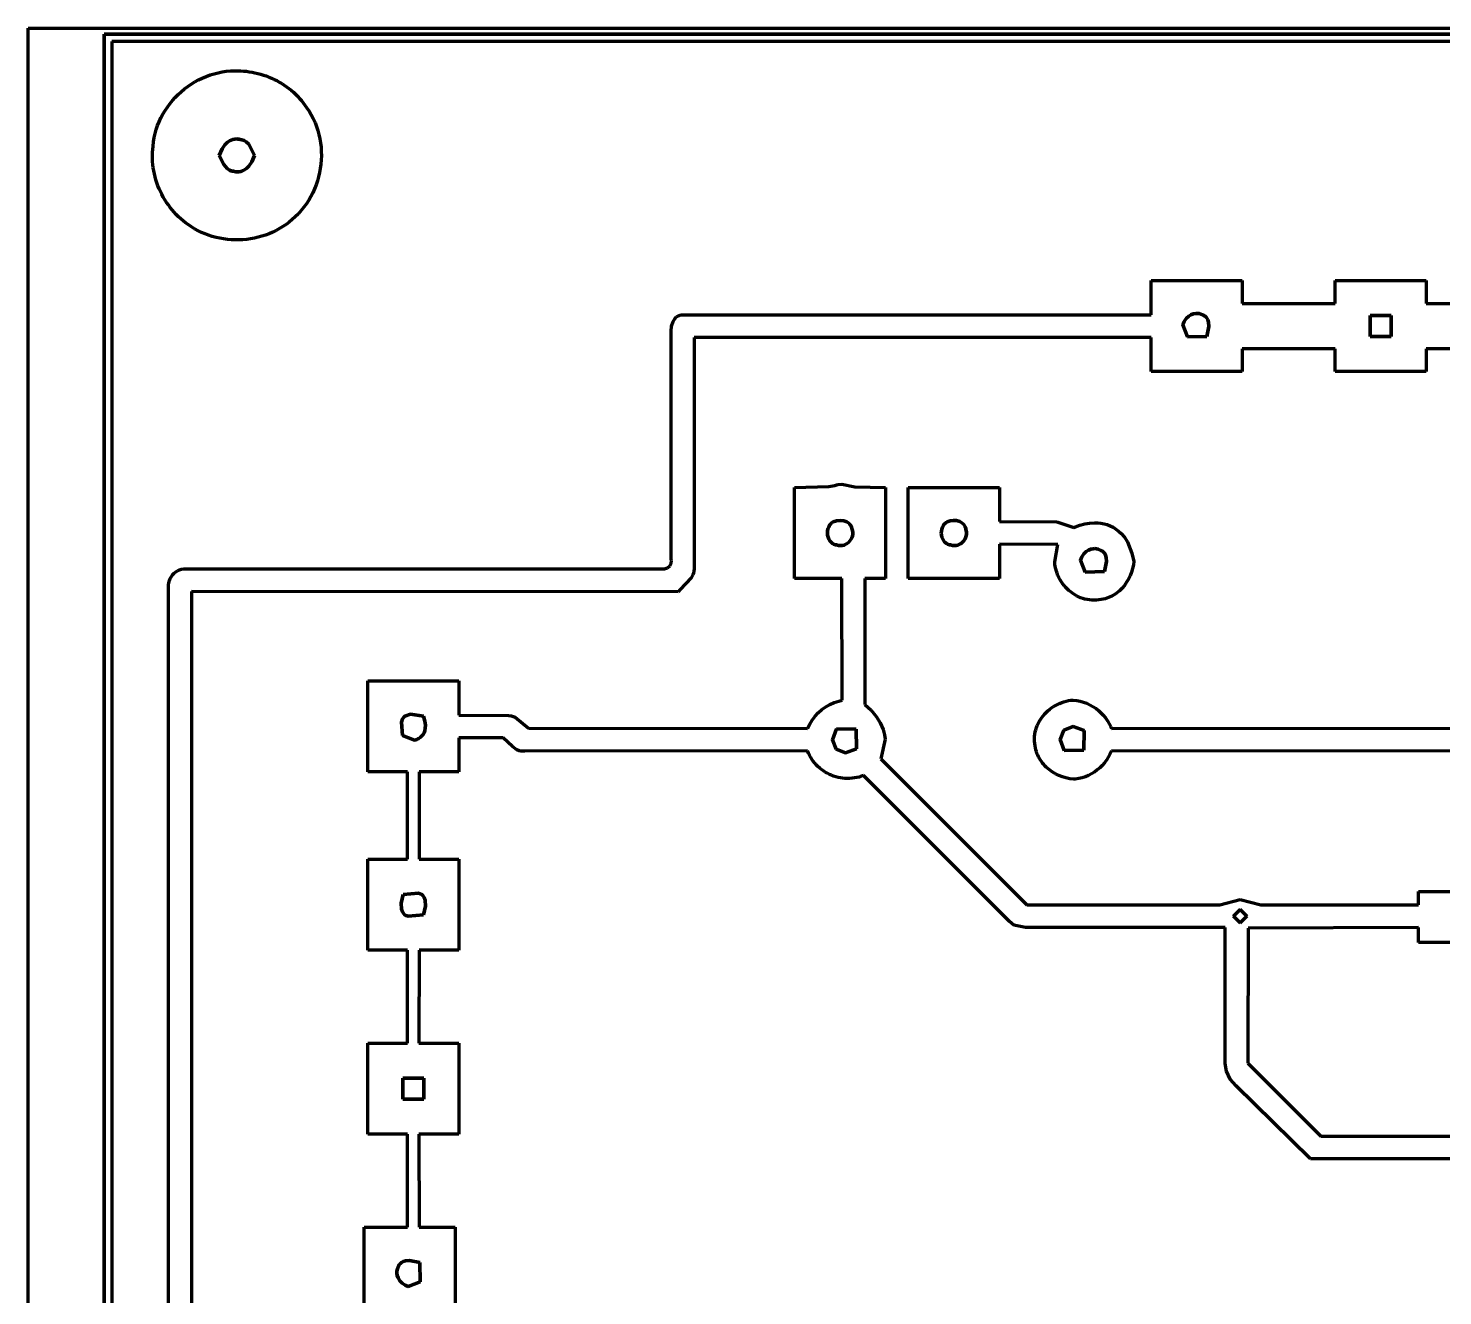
# Model space of a CAD drawing. Header units: millimetres. Extents: x 0 to 15.4, y 0 to 12.6.
# Drawn here: x 0 to 5.18, y 7.97 to 12.61 of the extents above; entities that cross this region are included whole.
import ezdxf

# ---------------------------------------------------------------- set-up
doc = ezdxf.new("R2010")
doc.units = ezdxf.units.MM
doc.layers.add('color#000000ff', color=7, linetype='CONTINUOUS', lineweight=100)
doc.layers.add('color#ffffffff', color=7, linetype='CONTINUOUS', lineweight=100)

msp = doc.modelspace()

# ---------------------------------------------------------------- linework, layer by layer
at = {"layer": 'color#000000ff'}
for p, q in [((0.2778, 12.5902), (15.375, 12.5902)), ((0.2778, 0.0209), (0.2778, 12.5902)), ((0.3055, 12.5625), (0.3055, 0.0486)), ((15.3472, 12.5625), (0.3055, 12.5625)), ((0.637, 12.4289), (0.651, 12.4349)), ((0.651, 12.4349), (0.6654, 12.4402)), ((0.6654, 12.4402), (0.68, 12.4448)), ((0.68, 12.4448), (0.6948, 12.4486)), ((0.6948, 12.4486), (0.7098, 12.4516)), ((0.7098, 12.4516), (0.7251, 12.4537)), ((0.7251, 12.4537), (0.7404, 12.4551)), ((0.7404, 12.4551), (0.7559, 12.4555)), ((0.7559, 12.4555), (0.7666, 12.4556)), ((0.7666, 12.4556), (0.7773, 12.4553)), ((0.7773, 12.4553), (0.7879, 12.4547)), ((0.7879, 12.4547), (0.7985, 12.4537)), ((0.7985, 12.4537), (0.8091, 12.4523)), ((0.8091, 12.4523), (0.8196, 12.4506)), ((0.8196, 12.4506), (0.83, 12.4485)), ((0.83, 12.4485), (0.8404, 12.446)), ((0.8404, 12.446), (0.8507, 12.4432)), ((0.8507, 12.4432), (0.8608, 12.4401)), ((0.8608, 12.4401), (0.8709, 12.4366)), ((0.8709, 12.4366), (0.8808, 12.4328)), ((0.8808, 12.4328), (0.8906, 12.4287)), ((0.549, 12.3687), (0.5602, 12.3791)), ((0.5602, 12.3791), (0.572, 12.3889)), ((0.572, 12.3889), (0.5842, 12.3981)), ((0.5842, 12.3981), (0.5968, 12.4068)), ((0.5968, 12.4068), (0.6098, 12.4148)), ((0.6098, 12.4148), (0.6232, 12.4222)), ((0.6232, 12.4222), (0.637, 12.4289)), ((0.8906, 12.4287), (0.9003, 12.4242)), ((0.9003, 12.4242), (0.9097, 12.4194)), ((0.9097, 12.4194), (0.919, 12.4143)), ((0.919, 12.4143), (0.9282, 12.4089)), ((0.9282, 12.4089), (0.9371, 12.4032)), ((0.9371, 12.4032), (0.9458, 12.3972)), ((0.9458, 12.3972), (0.9543, 12.3908)), ((0.9543, 12.3908), (0.9626, 12.3842)), ((0.9626, 12.3842), (0.9706, 12.3772)), ((0.5092, 12.3223), (0.5183, 12.3346)), ((0.5183, 12.3346), (0.528, 12.3465)), ((0.528, 12.3465), (0.5382, 12.3578)), ((0.5382, 12.3578), (0.549, 12.3687)), ((0.9706, 12.3772), (0.9784, 12.37)), ((0.9784, 12.37), (0.9859, 12.3625)), ((0.9859, 12.3625), (0.9932, 12.3547)), ((0.9932, 12.3547), (1.0001, 12.3466)), ((1.0001, 12.3466), (1.0068, 12.3382)), ((1.0068, 12.3382), (1.0131, 12.3296)), ((1.0131, 12.3296), (1.0191, 12.3207)), ((0.4794, 12.2692), (0.4858, 12.283)), ((0.4858, 12.283), (0.493, 12.2965)), ((0.493, 12.2965), (0.5008, 12.3096)), ((0.5008, 12.3096), (0.5092, 12.3223)), ((1.0191, 12.3207), (1.028, 12.3077)), ((1.028, 12.3077), (1.0361, 12.2942)), ((1.0361, 12.2942), (1.0433, 12.2804)), ((1.0433, 12.2804), (1.0498, 12.2662)), ((0.4611, 12.2108), (0.4645, 12.2258)), ((0.4645, 12.2258), (0.4687, 12.2406)), ((0.4687, 12.2406), (0.4736, 12.255)), ((0.4736, 12.255), (0.4794, 12.2692)), ((1.0498, 12.2662), (1.0554, 12.2517)), ((1.0554, 12.2517), (1.0603, 12.2369)), ((1.0603, 12.2369), (1.0644, 12.2219)), ((0.4556, 12.1688), (0.4569, 12.1802)), ((0.4569, 12.1802), (0.4586, 12.1956)), ((0.4586, 12.1956), (0.4611, 12.2108)), ((0.7201, 12.185), (0.7095, 12.1699)), ((0.7278, 12.1927), (0.7201, 12.185)), ((0.7364, 12.1989), (0.7278, 12.1927)), ((0.7427, 12.2021), (0.7364, 12.1989)), ((0.7494, 12.2043), (0.7427, 12.2021)), ((0.7564, 12.2057), (0.7494, 12.2043)), ((0.7639, 12.2059), (0.7564, 12.2057)), ((0.7678, 12.2056), (0.7639, 12.2059)), ((0.7718, 12.205), (0.7678, 12.2056)), ((0.7758, 12.2041), (0.7718, 12.205)), ((0.7821, 12.2031), (0.7758, 12.2041)), ((0.7904, 12.2003), (0.7821, 12.2031)), ((0.7975, 12.196), (0.7904, 12.2003)), ((0.8073, 12.1864), (0.7975, 12.196)), ((0.8284, 12.1457), (0.8073, 12.1864)), ((1.0644, 12.2219), (1.0676, 12.2067)), ((1.0676, 12.2067), (1.0702, 12.1913)), ((1.0702, 12.1913), (1.0719, 12.1758)), ((1.0719, 12.1758), (1.0729, 12.1603)), ((0.4544, 12.146), (0.4548, 12.1574)), ((0.4545, 12.1345), (0.4544, 12.146)), ((0.455, 12.1232), (0.4545, 12.1345)), ((0.4548, 12.1574), (0.4556, 12.1688)), ((0.456, 12.1118), (0.455, 12.1232)), ((0.7095, 12.1699), (0.6993, 12.146)), ((0.6993, 12.146), (0.7154, 12.1123)), ((0.8076, 12.1065), (0.8183, 12.1217)), ((0.8183, 12.1217), (0.8284, 12.1457)), ((1.0726, 12.1291), (1.0713, 12.1135)), ((1.0731, 12.1447), (1.0726, 12.1291)), ((1.0729, 12.1603), (1.0731, 12.1447)), ((0.4575, 12.1005), (0.456, 12.1118)), ((0.4593, 12.0893), (0.4575, 12.1005)), ((0.4616, 12.0781), (0.4593, 12.0893)), ((0.4643, 12.067), (0.4616, 12.0781)), ((0.4675, 12.0561), (0.4643, 12.067)), ((0.7154, 12.1123), (0.7279, 12.0975)), ((0.7279, 12.0975), (0.7371, 12.0916)), ((0.7371, 12.0916), (0.7454, 12.0887)), ((0.7454, 12.0887), (0.7515, 12.0876)), ((0.7515, 12.0876), (0.7556, 12.0867)), ((0.7556, 12.0867), (0.7596, 12.0861)), ((0.7596, 12.0861), (0.7635, 12.0858)), ((0.7635, 12.0858), (0.771, 12.086)), ((0.771, 12.086), (0.7781, 12.0873)), ((0.7781, 12.0873), (0.7848, 12.0895)), ((0.7848, 12.0895), (0.7911, 12.0927)), ((0.7911, 12.0927), (0.7998, 12.0988)), ((0.7998, 12.0988), (0.8076, 12.1065)), ((1.063, 12.0674), (1.0588, 12.0524)), ((1.0665, 12.0827), (1.063, 12.0674)), ((1.0693, 12.098), (1.0665, 12.0827)), ((1.0713, 12.1135), (1.0693, 12.098)), ((0.471, 12.0452), (0.4675, 12.0561)), ((0.4749, 12.0345), (0.471, 12.0452)), ((0.4792, 12.024), (0.4749, 12.0345)), ((0.4839, 12.0136), (0.4792, 12.024)), ((1.0482, 12.0231), (1.0418, 12.0089)), ((1.0539, 12.0376), (1.0482, 12.0231)), ((1.0588, 12.0524), (1.0539, 12.0376)), ((0.489, 12.0033), (0.4839, 12.0136)), ((0.4944, 11.9933), (0.489, 12.0033)), ((0.5002, 11.9835), (0.4944, 11.9933)), ((0.5063, 11.9738), (0.5002, 11.9835)), ((0.5128, 11.9645), (0.5063, 11.9738)), ((0.5196, 11.9553), (0.5128, 11.9645)), ((1.0185, 11.9685), (1.0093, 11.9559)), ((1.027, 11.9816), (1.0185, 11.9685)), ((1.0347, 11.995), (1.027, 11.9816)), ((1.0418, 12.0089), (1.0347, 11.995)), ((0.5268, 11.9464), (0.5196, 11.9553)), ((0.5342, 11.9378), (0.5268, 11.9464)), ((0.542, 11.9294), (0.5342, 11.9378)), ((0.5501, 11.9214), (0.542, 11.9294)), ((0.5585, 11.9136), (0.5501, 11.9214)), ((0.5672, 11.9062), (0.5585, 11.9136)), ((0.9777, 11.9213), (0.9658, 11.911)), ((0.9889, 11.9323), (0.9777, 11.9213)), ((0.9994, 11.9439), (0.9889, 11.9323)), ((1.0093, 11.9559), (0.9994, 11.9439)), ((0.5762, 11.8991), (0.5672, 11.9062)), ((0.5854, 11.8924), (0.5762, 11.8991)), ((0.5971, 11.8844), (0.5854, 11.8924)), ((0.6091, 11.877), (0.5971, 11.8844)), ((0.6214, 11.8702), (0.6091, 11.877)), ((0.6341, 11.8641), (0.6214, 11.8702)), ((0.6471, 11.8585), (0.6341, 11.8641)), ((0.8951, 11.8647), (0.8822, 11.8591)), ((0.9078, 11.8708), (0.8951, 11.8647)), ((0.9202, 11.8777), (0.9078, 11.8708)), ((0.9322, 11.8851), (0.9202, 11.8777)), ((0.9438, 11.8931), (0.9322, 11.8851)), ((0.955, 11.9018), (0.9438, 11.8931)), ((0.9658, 11.911), (0.955, 11.9018)), ((0.6603, 11.8536), (0.6471, 11.8585)), ((0.6738, 11.8493), (0.6603, 11.8536)), ((0.6874, 11.8456), (0.6738, 11.8493)), ((0.7013, 11.8426), (0.6874, 11.8456)), ((0.7152, 11.8402), (0.7013, 11.8426)), ((0.7293, 11.8383), (0.7152, 11.8402)), ((0.7434, 11.8371), (0.7293, 11.8383)), ((0.7576, 11.8366), (0.7434, 11.8371)), ((0.7718, 11.8366), (0.7576, 11.8366)), ((0.7859, 11.8372), (0.7718, 11.8366)), ((0.8001, 11.8385), (0.7859, 11.8372)), ((0.8141, 11.8404), (0.8001, 11.8385)), ((0.8281, 11.8429), (0.8141, 11.8404)), ((0.8419, 11.846), (0.8281, 11.8429)), ((0.8555, 11.8498), (0.8419, 11.846)), ((0.869, 11.8541), (0.8555, 11.8498)), ((0.8822, 11.8591), (0.869, 11.8541)), ((4.1111, 11.5625), (4.1111, 11.6875)), ((4.1111, 11.6875), (4.4444, 11.6875)), ((4.4444, 11.6875), (4.4445, 11.6041)), ((4.7848, 11.6041), (4.7847, 11.6875)), ((4.7847, 11.6875), (5.1181, 11.6875)), ((5.1181, 11.6875), (5.118, 11.6041)), ((4.4445, 11.6041), (4.7848, 11.6041)), ((5.118, 11.6041), (5.4583, 11.6041)), ((2.3674, 11.5481), (2.3735, 11.5544)), ((2.3735, 11.5544), (2.3782, 11.5577)), ((2.3782, 11.5577), (2.3834, 11.5602)), ((2.3834, 11.5602), (2.3891, 11.5619)), ((2.3891, 11.5619), (2.3952, 11.5625)), ((2.3952, 11.5625), (2.3985, 11.5624)), ((2.3985, 11.5624), (2.4019, 11.562)), ((2.4019, 11.562), (4.1111, 11.5625)), ((4.2492, 11.557), (4.2401, 11.5483)), ((4.2571, 11.562), (4.2492, 11.557)), ((4.2656, 11.5654), (4.2571, 11.562)), ((4.2746, 11.5672), (4.2656, 11.5654)), ((4.2808, 11.5673), (4.2746, 11.5672)), ((4.2871, 11.5666), (4.2808, 11.5673)), ((4.2935, 11.5648), (4.2871, 11.5666)), ((4.2999, 11.562), (4.2935, 11.5648)), ((4.303, 11.5607), (4.2999, 11.562)), ((4.3059, 11.5591), (4.303, 11.5607)), ((4.3085, 11.5573), (4.3059, 11.5591)), ((4.3129, 11.5533), (4.3085, 11.5573)), ((4.3164, 11.5487), (4.3129, 11.5533)), ((4.9129, 11.5593), (4.9129, 11.4823)), ((4.9899, 11.5593), (4.9129, 11.5593)), ((4.9899, 11.4824), (4.9899, 11.5593)), ((2.354, 10.6678), (2.3542, 11.5021)), ((2.3542, 11.5021), (2.3552, 11.5201)), ((2.3552, 11.5201), (2.361, 11.5378)), ((2.361, 11.5378), (2.3674, 11.5481)), ((4.2328, 11.5377), (4.2277, 11.5256)), ((4.2277, 11.5256), (4.2443, 11.4817)), ((4.2401, 11.5483), (4.2328, 11.5377)), ((4.3154, 11.4833), (4.3223, 11.5196)), ((4.319, 11.5436), (4.3164, 11.5487)), ((4.3214, 11.5351), (4.319, 11.5436)), ((4.3223, 11.5196), (4.3214, 11.5351)), ((4.1111, 11.4792), (2.4375, 11.4792)), ((2.4375, 11.4792), (2.4377, 10.6401)), ((4.1111, 11.3542), (4.1111, 11.4792)), ((4.2443, 11.4817), (4.3154, 11.4833)), ((4.9129, 11.4823), (4.9899, 11.4824)), ((4.7848, 11.4375), (4.4444, 11.4375)), ((4.4444, 11.4375), (4.4444, 11.3542)), ((4.7847, 11.3542), (4.7848, 11.4375)), ((5.4583, 11.4375), (5.118, 11.4375)), ((5.118, 11.4375), (5.118, 11.3542)), ((4.4444, 11.3542), (4.1111, 11.3542)), ((5.118, 11.3542), (4.7847, 11.3542)), ((2.8056, 10.9306), (2.9317, 10.9332)), ((2.8056, 10.5972), (2.8056, 10.9306)), ((2.9317, 10.9332), (2.9531, 10.9377)), ((2.9531, 10.9377), (2.9637, 10.9409)), ((2.9637, 10.9409), (2.979, 10.9429)), ((2.979, 10.9429), (3.0266, 10.9321)), ((3.0266, 10.9321), (3.1389, 10.9306)), ((3.1389, 10.9306), (3.1389, 10.5972)), ((3.2222, 10.9306), (3.5556, 10.9306)), ((3.2222, 10.5972), (3.2222, 10.9306)), ((3.5556, 10.9306), (3.5556, 10.8055)), ((2.9281, 10.7782), (2.9267, 10.7708)), ((2.9306, 10.7853), (2.9281, 10.7782)), ((2.9341, 10.7919), (2.9306, 10.7853)), ((2.9363, 10.7949), (2.9341, 10.7919)), ((2.9387, 10.7977), (2.9363, 10.7949)), ((2.9414, 10.8003), (2.9387, 10.7977)), ((2.9444, 10.8026), (2.9414, 10.8003)), ((2.9476, 10.8046), (2.9444, 10.8026)), ((2.9587, 10.8084), (2.9476, 10.8046)), ((2.9737, 10.8097), (2.9587, 10.8084)), ((2.9856, 10.8081), (2.9737, 10.8097)), ((2.9966, 10.8039), (2.9856, 10.8081)), ((3.0038, 10.7992), (2.9966, 10.8039)), ((3.0079, 10.7952), (3.0038, 10.7992)), ((3.0113, 10.7906), (3.0079, 10.7952)), ((3.014, 10.7854), (3.0113, 10.7906)), ((3.0158, 10.7796), (3.014, 10.7854)), ((3.0164, 10.7764), (3.0158, 10.7796)), ((3.0174, 10.7729), (3.0164, 10.7764)), ((3.0186, 10.7659), (3.0174, 10.7729)), ((3.3447, 10.7779), (3.3433, 10.7704)), ((3.3471, 10.785), (3.3447, 10.7779)), ((3.3506, 10.7916), (3.3471, 10.785)), ((3.3527, 10.7946), (3.3506, 10.7916)), ((3.3552, 10.7974), (3.3527, 10.7946)), ((3.3578, 10.8), (3.3552, 10.7974)), ((3.3608, 10.8024), (3.3578, 10.8)), ((3.364, 10.8044), (3.3608, 10.8024)), ((3.3751, 10.8083), (3.364, 10.8044)), ((3.387, 10.8098), (3.3751, 10.8083)), ((3.399, 10.8088), (3.387, 10.8098)), ((3.4104, 10.8053), (3.399, 10.8088)), ((3.4179, 10.8011), (3.4104, 10.8053)), ((3.4244, 10.7954), (3.4179, 10.8011)), ((3.4278, 10.7908), (3.4244, 10.7954)), ((3.4306, 10.7856), (3.4278, 10.7908)), ((3.4324, 10.7798), (3.4306, 10.7856)), ((3.433, 10.7766), (3.4324, 10.7798)), ((3.4341, 10.7731), (3.433, 10.7766)), ((3.4353, 10.7661), (3.4341, 10.7731)), ((3.5556, 10.8055), (3.7654, 10.805)), ((3.7654, 10.805), (3.8284, 10.7839)), ((3.8284, 10.7839), (3.8506, 10.7922)), ((3.8506, 10.7922), (3.868, 10.7968)), ((3.868, 10.7968), (3.8858, 10.7997)), ((3.8858, 10.7997), (3.9037, 10.8009)), ((3.9037, 10.8009), (3.9156, 10.8006)), ((3.9156, 10.8006), (3.9274, 10.7994)), ((3.9274, 10.7994), (3.939, 10.7972)), ((3.939, 10.7972), (3.9503, 10.7941)), ((3.9503, 10.7941), (3.9613, 10.7898)), ((3.9613, 10.7898), (3.9718, 10.7845)), ((3.9718, 10.7845), (3.9769, 10.7814)), ((3.9769, 10.7814), (3.9819, 10.778)), ((3.9819, 10.778), (3.9868, 10.7743)), ((3.9868, 10.7743), (3.9915, 10.7703)), ((2.9267, 10.7708), (2.9263, 10.7632)), ((2.9263, 10.7632), (2.9269, 10.7557)), ((2.9269, 10.7557), (2.9285, 10.7483)), ((2.9285, 10.7483), (2.9312, 10.7414)), ((2.9312, 10.7414), (2.9349, 10.7351)), ((2.9349, 10.7351), (2.9371, 10.7322)), ((2.9371, 10.7322), (2.9396, 10.7296)), ((2.9396, 10.7296), (2.9423, 10.7272)), ((2.9423, 10.7272), (2.9452, 10.7251)), ((2.9452, 10.7251), (2.9484, 10.7232)), ((2.9484, 10.7232), (2.9519, 10.7217)), ((2.9519, 10.7217), (2.9556, 10.7206)), ((2.9556, 10.7206), (2.9595, 10.7198)), ((2.9868, 10.7195), (2.993, 10.7221)), ((2.993, 10.7221), (2.9987, 10.7255)), ((2.9987, 10.7255), (3.0039, 10.7297)), ((3.0039, 10.7297), (3.0085, 10.7346)), ((3.0085, 10.7346), (3.0123, 10.74)), ((3.0123, 10.74), (3.0153, 10.746)), ((3.0153, 10.746), (3.0175, 10.7523)), ((3.0175, 10.7523), (3.0186, 10.759)), ((3.0186, 10.759), (3.0186, 10.7659)), ((3.3433, 10.7704), (3.3429, 10.7628)), ((3.3429, 10.7628), (3.3436, 10.7553)), ((3.3436, 10.7553), (3.3453, 10.748)), ((3.3453, 10.748), (3.348, 10.7411)), ((3.348, 10.7411), (3.3518, 10.7348)), ((3.3518, 10.7348), (3.354, 10.732)), ((3.354, 10.732), (3.3565, 10.7293)), ((3.3565, 10.7293), (3.3592, 10.727)), ((3.3592, 10.727), (3.3622, 10.7249)), ((3.3622, 10.7249), (3.3654, 10.7231)), ((3.3654, 10.7231), (3.3689, 10.7216)), ((3.3689, 10.7216), (3.3726, 10.7204)), ((3.3726, 10.7204), (3.3766, 10.7197)), ((3.4038, 10.7196), (3.4099, 10.7222)), ((3.4099, 10.7222), (3.4156, 10.7257)), ((3.4156, 10.7257), (3.4208, 10.7299)), ((3.4208, 10.7299), (3.4253, 10.7348)), ((3.4253, 10.7348), (3.4291, 10.7403)), ((3.4291, 10.7403), (3.4321, 10.7462)), ((3.4321, 10.7462), (3.4342, 10.7526)), ((3.4342, 10.7526), (3.4353, 10.7593)), ((3.4353, 10.7593), (3.4353, 10.7661)), ((3.7699, 10.7216), (3.5556, 10.7222)), ((3.5556, 10.7222), (3.5556, 10.5972)), ((3.7585, 10.6579), (3.7699, 10.7216)), ((3.9915, 10.7703), (4.0018, 10.7617)), ((4.0018, 10.7617), (4.0135, 10.7488)), ((4.0135, 10.7488), (4.0253, 10.7306)), ((4.0253, 10.7306), (4.0412, 10.6898)), ((2.9595, 10.7198), (2.963, 10.7187)), ((2.963, 10.7187), (2.9665, 10.7179)), ((2.9665, 10.7179), (2.9735, 10.7174)), ((2.9735, 10.7174), (2.9803, 10.7179)), ((2.9803, 10.7179), (2.9868, 10.7195)), ((3.3766, 10.7197), (3.3801, 10.7186)), ((3.3801, 10.7186), (3.3836, 10.7179)), ((3.3836, 10.7179), (3.3905, 10.7174)), ((3.3905, 10.7174), (3.3973, 10.718)), ((3.3973, 10.718), (3.4038, 10.7196)), ((3.8577, 10.6763), (3.8527, 10.6642)), ((3.8649, 10.6869), (3.8577, 10.6763)), ((3.8739, 10.6956), (3.8649, 10.6869)), ((3.8816, 10.7006), (3.8739, 10.6956)), ((3.8901, 10.7042), (3.8816, 10.7006)), ((3.899, 10.706), (3.8901, 10.7042)), ((3.9052, 10.7062), (3.899, 10.706)), ((3.9115, 10.7055), (3.9052, 10.7062)), ((3.9179, 10.7039), (3.9115, 10.7055)), ((3.9243, 10.7012), (3.9179, 10.7039)), ((3.9275, 10.6999), (3.9243, 10.7012)), ((3.9304, 10.6983), (3.9275, 10.6999)), ((3.9331, 10.6966), (3.9304, 10.6983)), ((3.9376, 10.6926), (3.9331, 10.6966)), ((3.9412, 10.6879), (3.9376, 10.6926)), ((3.9438, 10.6828), (3.9412, 10.6879)), ((3.9464, 10.6743), (3.9438, 10.6828)), ((3.9473, 10.6588), (3.9464, 10.6743)), ((4.0412, 10.6898), (4.0479, 10.6598)), ((0.5337, 10.6161), (0.5397, 10.6212)), ((0.5397, 10.6212), (0.5463, 10.6255)), ((0.5463, 10.6255), (0.5534, 10.6288)), ((0.5534, 10.6288), (0.561, 10.6311)), ((0.561, 10.6311), (0.5691, 10.6324)), ((0.5691, 10.6324), (0.5733, 10.6325)), ((0.5733, 10.6325), (0.5775, 10.6324)), ((0.5775, 10.6324), (0.5819, 10.6319)), ((0.5819, 10.6319), (2.3183, 10.6321)), ((2.3183, 10.6321), (2.3292, 10.6318)), ((2.3292, 10.6318), (2.3407, 10.6358)), ((2.3407, 10.6358), (2.3493, 10.6438)), ((2.3493, 10.6438), (2.3536, 10.6528)), ((2.3536, 10.6528), (2.3546, 10.6633)), ((2.3546, 10.6633), (2.354, 10.6678)), ((2.4356, 10.6167), (2.4328, 10.6098)), ((2.4374, 10.6241), (2.4356, 10.6167)), ((2.4381, 10.6318), (2.4374, 10.6241)), ((2.4377, 10.6401), (2.438, 10.6359)), ((2.438, 10.6359), (2.4381, 10.6318)), ((3.7592, 10.6493), (3.7585, 10.6579)), ((3.7604, 10.6407), (3.7592, 10.6493)), ((3.7621, 10.6323), (3.7604, 10.6407)), ((3.7643, 10.624), (3.7621, 10.6323)), ((3.7671, 10.6159), (3.7643, 10.624)), ((3.8527, 10.6642), (3.8692, 10.6207)), ((3.8692, 10.6207), (3.9404, 10.622)), ((3.9404, 10.622), (3.9473, 10.6588)), ((4.0392, 10.62), (4.0342, 10.6072)), ((4.0432, 10.6331), (4.0392, 10.62)), ((4.0461, 10.6464), (4.0432, 10.6331)), ((4.0479, 10.6598), (4.0461, 10.6464)), ((0.5131, 10.5654), (0.5134, 10.5736)), ((0.5138, 10.5571), (0.5131, 10.5654)), ((0.5134, 10.5736), (0.5147, 10.5817)), ((0.5147, 10.5817), (0.5168, 10.5895)), ((0.5168, 10.5895), (0.5199, 10.5969)), ((0.5199, 10.5969), (0.5238, 10.6039)), ((0.5238, 10.6039), (0.5284, 10.6103)), ((0.5284, 10.6103), (0.5337, 10.6161)), ((2.4272, 10.5999), (2.3866, 10.557)), ((2.4328, 10.6098), (2.4272, 10.5999)), ((2.9792, 10.5972), (2.8056, 10.5972)), ((2.9794, 10.1512), (2.9792, 10.5972)), ((3.1389, 10.5972), (3.0625, 10.5972)), ((3.0625, 10.5972), (3.0625, 10.1363)), ((3.5556, 10.5972), (3.2222, 10.5972)), ((3.7702, 10.608), (3.7671, 10.6159)), ((3.7738, 10.6002), (3.7702, 10.608)), ((3.7779, 10.5927), (3.7738, 10.6002)), ((3.7824, 10.5854), (3.7779, 10.5927)), ((3.7872, 10.5784), (3.7824, 10.5854)), ((3.7924, 10.5717), (3.7872, 10.5784)), ((3.798, 10.5652), (3.7924, 10.5717)), ((3.8039, 10.5591), (3.798, 10.5652)), ((4.0136, 10.5719), (4.0048, 10.5615)), ((4.0214, 10.583), (4.0136, 10.5719)), ((4.0283, 10.5948), (4.0214, 10.583)), ((4.0342, 10.6072), (4.0283, 10.5948)), ((0.5139, 4.6233), (0.5138, 10.5571)), ((0.5973, 10.5488), (0.5972, 4.6389)), ((2.379, 10.5486), (0.5973, 10.5488)), ((2.3866, 10.557), (2.379, 10.5486)), ((3.8101, 10.5533), (3.8039, 10.5591)), ((3.8167, 10.5479), (3.8101, 10.5533)), ((3.8235, 10.5428), (3.8167, 10.5479)), ((3.8305, 10.5382), (3.8235, 10.5428)), ((3.8378, 10.534), (3.8305, 10.5382)), ((3.8454, 10.5301), (3.8378, 10.534)), ((3.8531, 10.5268), (3.8454, 10.5301)), ((3.861, 10.5239), (3.8531, 10.5268)), ((3.8691, 10.5215), (3.861, 10.5239)), ((3.8773, 10.5197), (3.8691, 10.5215)), ((3.8857, 10.5183), (3.8773, 10.5197)), ((3.8941, 10.5175), (3.8857, 10.5183)), ((3.9027, 10.5173), (3.8941, 10.5175)), ((3.9113, 10.5177), (3.9027, 10.5173)), ((3.92, 10.5187), (3.9113, 10.5177)), ((3.9287, 10.5203), (3.92, 10.5187)), ((3.9357, 10.5215), (3.9287, 10.5203)), ((3.9424, 10.523), (3.9357, 10.5215)), ((3.949, 10.5249), (3.9424, 10.523)), ((3.9555, 10.5272), (3.949, 10.5249)), ((3.9617, 10.5298), (3.9555, 10.5272)), ((3.9678, 10.5328), (3.9617, 10.5298)), ((3.9737, 10.5361), (3.9678, 10.5328)), ((3.9794, 10.5396), (3.9737, 10.5361)), ((3.9849, 10.5435), (3.9794, 10.5396)), ((3.9902, 10.5476), (3.9849, 10.5435)), ((3.9953, 10.552), (3.9902, 10.5476)), ((4.0002, 10.5566), (3.9953, 10.552)), ((4.0048, 10.5615), (4.0002, 10.5566)), ((1.2431, 9.8889), (1.2431, 10.2222)), ((1.2431, 10.2222), (1.5764, 10.2222)), ((1.5764, 10.2222), (1.5764, 10.0972)), ((2.9677, 10.1485), (2.9794, 10.1512)), ((3.8087, 10.1499), (3.8171, 10.1512)), ((3.8171, 10.1512), (3.8256, 10.1521)), ((3.8256, 10.1521), (3.8387, 10.1507)), ((3.8387, 10.1507), (3.8514, 10.1482)), ((1.3997, 10.0998), (1.3789, 10.0934)), ((1.447, 10.0934), (1.3997, 10.0998)), ((2.881, 10.0928), (2.8927, 10.1056)), ((2.8927, 10.1056), (2.9057, 10.1171)), ((2.9057, 10.1171), (2.9197, 10.1273)), ((2.9197, 10.1273), (2.9348, 10.1359)), ((2.9348, 10.1359), (2.9508, 10.1431)), ((2.9508, 10.1431), (2.9677, 10.1485)), ((3.0625, 10.1363), (3.086, 10.1151)), ((3.086, 10.1151), (3.1059, 10.0908)), ((3.7159, 10.0946), (3.7214, 10.1009)), ((3.7214, 10.1009), (3.7273, 10.107)), ((3.7273, 10.107), (3.7334, 10.1127)), ((3.7334, 10.1127), (3.7399, 10.1181)), ((3.7399, 10.1181), (3.7467, 10.1232)), ((3.7467, 10.1232), (3.7537, 10.128)), ((3.7537, 10.128), (3.761, 10.1323)), ((3.761, 10.1323), (3.7685, 10.1363)), ((3.7685, 10.1363), (3.7762, 10.1399)), ((3.7762, 10.1399), (3.7841, 10.1431)), ((3.7841, 10.1431), (3.7921, 10.1458)), ((3.7921, 10.1458), (3.8003, 10.1481)), ((3.8003, 10.1481), (3.8087, 10.1499)), ((3.8514, 10.1482), (3.8637, 10.1448)), ((3.8637, 10.1448), (3.8755, 10.1404)), ((3.8755, 10.1404), (3.8869, 10.1351)), ((3.8869, 10.1351), (3.8978, 10.129)), ((3.8978, 10.129), (3.9082, 10.122)), ((3.9082, 10.122), (3.918, 10.1143)), ((3.918, 10.1143), (3.9272, 10.1058)), ((3.9272, 10.1058), (3.9357, 10.0966)), ((1.3706, 10.0828), (1.3663, 10.071)), ((1.3663, 10.071), (1.3706, 10.0222)), ((1.375, 10.0893), (1.3706, 10.0828)), ((1.3789, 10.0934), (1.375, 10.0893)), ((1.4525, 10.075), (1.447, 10.0934)), ((1.4515, 10.0388), (1.4537, 10.0492)), ((1.4542, 10.0601), (1.4525, 10.075)), ((1.4537, 10.0492), (1.4542, 10.0601)), ((1.5764, 10.0972), (1.7583, 10.0953)), ((1.7583, 10.0953), (1.7678, 10.0943)), ((1.7678, 10.0943), (1.7822, 10.0895)), ((1.7822, 10.0895), (1.8318, 10.0486)), ((1.8318, 10.0486), (2.8536, 10.0476)), ((2.8536, 10.0476), (2.8613, 10.0637)), ((2.8613, 10.0637), (2.8705, 10.0788)), ((2.8705, 10.0788), (2.881, 10.0928)), ((3.1059, 10.0908), (3.1193, 10.0686)), ((3.1193, 10.0686), (3.1296, 10.0447)), ((3.6888, 10.0434), (3.6914, 10.0513)), ((3.6914, 10.0513), (3.6943, 10.0591)), ((3.6943, 10.0591), (3.6978, 10.0666)), ((3.6978, 10.0666), (3.7017, 10.0739)), ((3.7017, 10.0739), (3.7061, 10.0811)), ((3.7061, 10.0811), (3.7108, 10.0879)), ((3.7108, 10.0879), (3.7159, 10.0946)), ((3.8264, 10.0552), (3.7914, 10.0419)), ((3.8658, 10.0404), (3.8264, 10.0552)), ((3.9357, 10.0966), (3.9437, 10.0867)), ((3.9437, 10.0867), (3.9509, 10.0763)), ((3.9509, 10.0763), (3.9575, 10.0652)), ((3.9575, 10.0652), (3.9633, 10.0536)), ((3.9633, 10.0536), (3.9659, 10.0476)), ((3.9659, 10.0476), (5.375, 10.0488)), ((1.3706, 10.0222), (1.4145, 10.0055)), ((1.4145, 10.0055), (1.4188, 10.0067)), ((1.4188, 10.0067), (1.4228, 10.0081)), ((1.4228, 10.0081), (1.4265, 10.0097)), ((1.4265, 10.0097), (1.43, 10.0116)), ((1.43, 10.0116), (1.4362, 10.0158)), ((1.4362, 10.0158), (1.4414, 10.0207)), ((1.4414, 10.0207), (1.4457, 10.0263)), ((1.4457, 10.0263), (1.449, 10.0323)), ((1.449, 10.0323), (1.4515, 10.0388)), ((1.7386, 10.0139), (1.5763, 10.0139)), ((1.5763, 10.0139), (1.5764, 9.8889)), ((1.7726, 9.9815), (1.7386, 10.0139)), ((2.9595, 10.0463), (2.9448, 10.0068)), ((2.9448, 10.0068), (2.958, 9.9722)), ((3.0315, 10.0454), (2.9595, 10.0463)), ((3.0324, 9.9733), (3.0315, 10.0454)), ((3.1379, 10.0087), (3.1212, 9.9371)), ((3.1296, 10.0447), (3.1352, 10.0244)), ((3.1352, 10.0244), (3.1379, 10.0087)), ((3.6841, 10.0102), (3.6845, 10.0187)), ((3.6844, 10.0016), (3.6841, 10.0102)), ((3.6852, 9.993), (3.6844, 10.0016)), ((3.6845, 10.0187), (3.6854, 10.0271)), ((3.6854, 10.0271), (3.6869, 10.0353)), ((3.6869, 10.0353), (3.6888, 10.0434)), ((3.7914, 10.0419), (3.7781, 10.007)), ((3.7781, 10.007), (3.7929, 9.9676)), ((3.8649, 9.9685), (3.8658, 10.0404)), ((1.7888, 9.9703), (1.7726, 9.9815)), ((1.7977, 9.9667), (1.7888, 9.9703)), ((1.804, 9.9653), (1.7977, 9.9667)), ((1.8107, 9.9648), (1.804, 9.9653)), ((1.8178, 9.9653), (1.8107, 9.9648)), ((2.8536, 9.9663), (1.8178, 9.9653)), ((2.8569, 9.9579), (2.8536, 9.9663)), ((2.8607, 9.9499), (2.8569, 9.9579)), ((2.8648, 9.9422), (2.8607, 9.9499)), ((2.958, 9.9722), (2.9924, 9.9587)), ((2.9924, 9.9587), (3.0324, 9.9733)), ((3.6867, 9.9842), (3.6852, 9.993)), ((3.6878, 9.9771), (3.6867, 9.9842)), ((3.6893, 9.9701), (3.6878, 9.9771)), ((3.6911, 9.9633), (3.6893, 9.9701)), ((3.6933, 9.9567), (3.6911, 9.9633)), ((3.6959, 9.9503), (3.6933, 9.9567)), ((3.6988, 9.9441), (3.6959, 9.9503)), ((3.702, 9.9381), (3.6988, 9.9441)), ((3.7929, 9.9676), (3.8649, 9.9685)), ((3.9605, 9.9545), (3.9543, 9.9432)), ((3.9659, 9.9663), (3.9605, 9.9545)), ((5.4202, 9.9653), (3.9659, 9.9663)), ((2.8694, 9.9348), (2.8648, 9.9422)), ((2.8744, 9.9277), (2.8694, 9.9348)), ((2.8797, 9.921), (2.8744, 9.9277)), ((2.8854, 9.9146), (2.8797, 9.921)), ((2.8914, 9.9085), (2.8854, 9.9146)), ((2.8977, 9.9028), (2.8914, 9.9085)), ((2.9043, 9.8975), (2.8977, 9.9028)), ((2.9112, 9.8926), (2.9043, 9.8975)), ((2.9183, 9.888), (2.9112, 9.8926)), ((3.1212, 9.9371), (3.6564, 9.4028)), ((3.7056, 9.9322), (3.702, 9.9381)), ((3.7094, 9.9266), (3.7056, 9.9322)), ((3.7135, 9.9212), (3.7094, 9.9266)), ((3.7179, 9.916), (3.7135, 9.9212)), ((3.7225, 9.911), (3.7179, 9.916)), ((3.7273, 9.9062), (3.7225, 9.911)), ((3.7377, 9.8973), (3.7273, 9.9062)), ((3.7489, 9.8893), (3.7377, 9.8973)), ((3.9135, 9.896), (3.9036, 9.8886)), ((3.923, 9.9041), (3.9135, 9.896)), ((3.9318, 9.9129), (3.923, 9.9041)), ((3.94, 9.9224), (3.9318, 9.9129)), ((3.9475, 9.9325), (3.94, 9.9224)), ((3.9543, 9.9432), (3.9475, 9.9325)), ((1.3889, 9.8889), (1.2431, 9.8889)), ((1.3889, 9.5694), (1.3889, 9.8889)), ((1.5764, 9.8889), (1.4306, 9.8889)), ((1.4306, 9.8889), (1.4306, 9.5694)), ((2.9256, 9.8838), (2.9183, 9.888)), ((2.9332, 9.88), (2.9256, 9.8838)), ((2.9409, 9.8766), (2.9332, 9.88)), ((2.9488, 9.8737), (2.9409, 9.8766)), ((2.9569, 9.8711), (2.9488, 9.8737)), ((2.9651, 9.869), (2.9569, 9.8711)), ((2.9734, 9.8673), (2.9651, 9.869)), ((2.9818, 9.866), (2.9734, 9.8673)), ((2.9903, 9.8652), (2.9818, 9.866)), ((2.9988, 9.8649), (2.9903, 9.8652)), ((3.0074, 9.865), (2.9988, 9.8649)), ((3.016, 9.8656), (3.0074, 9.865)), ((3.0246, 9.8667), (3.016, 9.8656)), ((3.0331, 9.8682), (3.0246, 9.8667)), ((3.0417, 9.8702), (3.0331, 9.8682)), ((3.0501, 9.8728), (3.0417, 9.8702)), ((3.0585, 9.8759), (3.0501, 9.8728)), ((3.5931, 9.3412), (3.0585, 9.8759)), ((3.7608, 9.8822), (3.7489, 9.8893)), ((3.7732, 9.8761), (3.7608, 9.8822)), ((3.7862, 9.871), (3.7732, 9.8761)), ((3.7994, 9.8669), (3.7862, 9.871)), ((3.813, 9.8638), (3.7994, 9.8669)), ((3.8267, 9.8618), (3.813, 9.8638)), ((3.8332, 9.8624), (3.8267, 9.8618)), ((3.8461, 9.8644), (3.8332, 9.8624)), ((3.8585, 9.8674), (3.8461, 9.8644)), ((3.8705, 9.8714), (3.8585, 9.8674)), ((3.882, 9.8763), (3.8705, 9.8714)), ((3.893, 9.882), (3.882, 9.8763)), ((3.9036, 9.8886), (3.893, 9.882)), ((1.2431, 9.2361), (1.2431, 9.5694)), ((1.2431, 9.5694), (1.3889, 9.5694)), ((1.4306, 9.5694), (1.5764, 9.5694)), ((1.5764, 9.5694), (1.5764, 9.2361)), ((1.3723, 9.4404), (1.3656, 9.4079)), ((1.429, 9.4453), (1.3723, 9.4404)), ((1.4405, 9.4406), (1.429, 9.4453)), ((1.4446, 9.4363), (1.4405, 9.4406)), ((1.4493, 9.4293), (1.4446, 9.4363)), ((1.4529, 9.4194), (1.4493, 9.4293)), ((5.0904, 9.4029), (5.0903, 9.4514)), ((5.0903, 9.4514), (5.2778, 9.4514)), ((1.3656, 9.4079), (1.3664, 9.3864)), ((1.3664, 9.3864), (1.3701, 9.3763)), ((1.3701, 9.3763), (1.3747, 9.3694)), ((1.4472, 9.3652), (1.4538, 9.3979)), ((1.4538, 9.3979), (1.4529, 9.4194)), ((3.6564, 9.4028), (4.3623, 9.4028)), ((4.3623, 9.4028), (4.4377, 9.4223)), ((4.4372, 9.3855), (4.4132, 9.3612)), ((4.4621, 9.3611), (4.4372, 9.3855)), ((4.4377, 9.4223), (4.5125, 9.4028)), ((4.5125, 9.4028), (5.0904, 9.4029)), ((1.3747, 9.3694), (1.3788, 9.365)), ((1.3788, 9.365), (1.3904, 9.3603)), ((1.3904, 9.3603), (1.4472, 9.3652)), ((3.6083, 9.328), (3.5931, 9.3412)), ((3.651, 9.3194), (3.6083, 9.328)), ((4.4132, 9.3612), (4.437, 9.3368)), ((4.437, 9.3368), (4.4621, 9.3611)), ((4.3819, 9.3195), (3.651, 9.3194)), ((4.3819, 8.8327), (4.3819, 9.3195)), ((4.4664, 9.3164), (4.465, 8.8231)), ((5.0903, 9.3195), (4.4664, 9.3164)), ((5.0903, 9.2639), (5.0903, 9.3195)), ((1.3889, 9.2361), (1.2431, 9.2361)), ((1.3889, 8.8958), (1.3889, 9.2361)), ((1.4306, 9.2361), (1.4305, 8.8958)), ((1.5764, 9.2361), (1.4306, 9.2361)), ((5.2778, 9.2639), (5.0903, 9.2639)), ((1.2431, 8.5625), (1.2431, 8.8958)), ((1.2431, 8.8958), (1.3889, 8.8958)), ((1.4305, 8.8958), (1.5764, 8.8958)), ((1.5764, 8.8958), (1.5764, 8.5625)), ((4.3819, 8.8219), (4.3819, 8.8327)), ((4.3871, 8.7938), (4.3819, 8.8219)), ((4.465, 8.8231), (4.7323, 8.5555)), ((1.3713, 8.7677), (1.3713, 8.6907)), ((1.4482, 8.7677), (1.3713, 8.7677)), ((1.4482, 8.6906), (1.4482, 8.7677)), ((4.4009, 8.7647), (4.3871, 8.7938)), ((4.4221, 8.7403), (4.4009, 8.7647)), ((4.6945, 8.4722), (4.4221, 8.7403)), ((1.3713, 8.6907), (1.4482, 8.6906)), ((1.3889, 8.5625), (1.2431, 8.5625)), ((1.3889, 8.2222), (1.3889, 8.5625)), ((1.5764, 8.5625), (1.4305, 8.5625)), ((1.4305, 8.5625), (1.4306, 8.2222)), ((4.7323, 8.5555), (6.2524, 8.5556)), ((6.2983, 8.4722), (4.6945, 8.4722)), ((1.2292, 7.8889), (1.2292, 8.2222)), ((1.2292, 8.2222), (1.3889, 8.2222)), ((1.4306, 8.2222), (1.5625, 8.2222)), ((1.5625, 8.2222), (1.5625, 7.8889)), ((1.3552, 8.0795), (1.3539, 8.0763)), ((1.3567, 8.0825), (1.3552, 8.0795)), ((1.3584, 8.0853), (1.3567, 8.0825)), ((1.3624, 8.0899), (1.3584, 8.0853)), ((1.367, 8.0936), (1.3624, 8.0899)), ((1.3721, 8.0964), (1.367, 8.0936)), ((1.3806, 8.099), (1.3721, 8.0964)), ((1.3963, 8.1002), (1.3806, 8.099)), ((1.4332, 8.0933), (1.3963, 8.1002)), ((1.4349, 8.0221), (1.4332, 8.0933)), ((1.3495, 8.0604), (1.3493, 8.0542)), ((1.3493, 8.0542), (1.3507, 8.0453)), ((1.3505, 8.0667), (1.3495, 8.0604)), ((1.3526, 8.0731), (1.3505, 8.0667)), ((1.3507, 8.0453), (1.3537, 8.0368)), ((1.3539, 8.0763), (1.3526, 8.0731)), ((1.3537, 8.0368), (1.3602, 8.0265)), ((1.3602, 8.0265), (1.3688, 8.0176)), ((1.3688, 8.0176), (1.3794, 8.0105)), ((1.3794, 8.0105), (1.3913, 8.0055)), ((1.3913, 8.0055), (1.4349, 8.0221))]:
    msp.add_line(p, q, dxfattribs=at)
at = {"layer": 'color#ffffffff'}
for p, q in [((0, 12.6111), (15.4444, 12.6111)), ((0, 0), (0, 12.6111)), ((0.2778, 12.5902), (0.2778, 0.0209)), ((15.375, 12.5902), (0.2778, 12.5902)), ((0.7095, 12.1699), (0.7201, 12.185)), ((0.7201, 12.185), (0.7278, 12.1927)), ((0.7278, 12.1927), (0.7364, 12.1989)), ((0.7364, 12.1989), (0.7427, 12.2021)), ((0.7427, 12.2021), (0.7494, 12.2043)), ((0.7494, 12.2043), (0.7564, 12.2057)), ((0.7564, 12.2057), (0.7639, 12.2059)), ((0.7639, 12.2059), (0.7678, 12.2056)), ((0.7678, 12.2056), (0.7718, 12.205)), ((0.7718, 12.205), (0.7758, 12.2041)), ((0.7758, 12.2041), (0.7821, 12.2031)), ((0.7821, 12.2031), (0.7904, 12.2003)), ((0.7904, 12.2003), (0.7975, 12.196)), ((0.7975, 12.196), (0.8073, 12.1864)), ((0.8073, 12.1864), (0.8284, 12.1457)), ((0.6993, 12.146), (0.7095, 12.1699)), ((0.7154, 12.1123), (0.6993, 12.146)), ((0.8183, 12.1217), (0.8076, 12.1065)), ((0.8284, 12.1457), (0.8183, 12.1217)), ((0.7279, 12.0975), (0.7154, 12.1123)), ((0.7371, 12.0916), (0.7279, 12.0975)), ((0.7454, 12.0887), (0.7371, 12.0916)), ((0.7515, 12.0876), (0.7454, 12.0887)), ((0.7556, 12.0867), (0.7515, 12.0876)), ((0.7596, 12.0861), (0.7556, 12.0867)), ((0.7635, 12.0858), (0.7596, 12.0861)), ((0.771, 12.086), (0.7635, 12.0858)), ((0.7781, 12.0873), (0.771, 12.086)), ((0.7848, 12.0895), (0.7781, 12.0873)), ((0.7911, 12.0927), (0.7848, 12.0895)), ((0.7998, 12.0988), (0.7911, 12.0927)), ((0.8076, 12.1065), (0.7998, 12.0988)), ((4.2401, 11.5483), (4.2492, 11.557)), ((4.2492, 11.557), (4.2571, 11.562)), ((4.2571, 11.562), (4.2656, 11.5654)), ((4.2656, 11.5654), (4.2746, 11.5672)), ((4.2746, 11.5672), (4.2808, 11.5673)), ((4.2808, 11.5673), (4.2871, 11.5666)), ((4.2871, 11.5666), (4.2935, 11.5648)), ((4.2935, 11.5648), (4.2999, 11.562)), ((4.2999, 11.562), (4.303, 11.5607)), ((4.303, 11.5607), (4.3059, 11.5591)), ((4.3059, 11.5591), (4.3085, 11.5573)), ((4.3085, 11.5573), (4.3129, 11.5533)), ((4.3129, 11.5533), (4.3164, 11.5487)), ((4.9129, 11.5593), (4.9899, 11.5593)), ((4.9129, 11.4823), (4.9129, 11.5593)), ((4.9899, 11.5593), (4.9899, 11.4824)), ((4.2277, 11.5256), (4.2328, 11.5377)), ((4.2443, 11.4817), (4.2277, 11.5256)), ((4.2328, 11.5377), (4.2401, 11.5483)), ((4.3223, 11.5196), (4.3154, 11.4833)), ((4.3164, 11.5487), (4.319, 11.5436)), ((4.319, 11.5436), (4.3214, 11.5351)), ((4.3214, 11.5351), (4.3223, 11.5196)), ((4.3154, 11.4833), (4.2443, 11.4817)), ((4.9899, 11.4824), (4.9129, 11.4823)), ((2.9267, 10.7708), (2.9281, 10.7782)), ((2.9281, 10.7782), (2.9306, 10.7853)), ((2.9306, 10.7853), (2.9341, 10.7919)), ((2.9341, 10.7919), (2.9363, 10.7949)), ((2.9363, 10.7949), (2.9387, 10.7977)), ((2.9387, 10.7977), (2.9414, 10.8003)), ((2.9414, 10.8003), (2.9444, 10.8026)), ((2.9444, 10.8026), (2.9476, 10.8046)), ((2.9476, 10.8046), (2.9587, 10.8084)), ((2.9587, 10.8084), (2.9737, 10.8097)), ((2.9737, 10.8097), (2.9856, 10.8081)), ((2.9856, 10.8081), (2.9966, 10.8039)), ((2.9966, 10.8039), (3.0038, 10.7992)), ((3.0038, 10.7992), (3.0079, 10.7952)), ((3.0079, 10.7952), (3.0113, 10.7906)), ((3.0113, 10.7906), (3.014, 10.7854)), ((3.014, 10.7854), (3.0158, 10.7796)), ((3.0158, 10.7796), (3.0164, 10.7764)), ((3.0164, 10.7764), (3.0174, 10.7729)), ((3.0174, 10.7729), (3.0186, 10.7659)), ((3.3433, 10.7704), (3.3447, 10.7779)), ((3.3447, 10.7779), (3.3471, 10.785)), ((3.3471, 10.785), (3.3506, 10.7916)), ((3.3506, 10.7916), (3.3527, 10.7946)), ((3.3527, 10.7946), (3.3552, 10.7974)), ((3.3552, 10.7974), (3.3578, 10.8)), ((3.3578, 10.8), (3.3608, 10.8024)), ((3.3608, 10.8024), (3.364, 10.8044)), ((3.364, 10.8044), (3.3751, 10.8083)), ((3.3751, 10.8083), (3.387, 10.8098)), ((3.387, 10.8098), (3.399, 10.8088)), ((3.399, 10.8088), (3.4104, 10.8053)), ((3.4104, 10.8053), (3.4179, 10.8011)), ((3.4179, 10.8011), (3.4244, 10.7954)), ((3.4244, 10.7954), (3.4278, 10.7908)), ((3.4278, 10.7908), (3.4306, 10.7856)), ((3.4306, 10.7856), (3.4324, 10.7798)), ((3.4324, 10.7798), (3.433, 10.7766)), ((3.433, 10.7766), (3.4341, 10.7731)), ((3.4341, 10.7731), (3.4353, 10.7661)), ((2.9263, 10.7632), (2.9267, 10.7708)), ((2.9269, 10.7557), (2.9263, 10.7632)), ((2.9285, 10.7483), (2.9269, 10.7557)), ((2.9312, 10.7414), (2.9285, 10.7483)), ((2.9349, 10.7351), (2.9312, 10.7414)), ((2.9371, 10.7322), (2.9349, 10.7351)), ((2.9396, 10.7296), (2.9371, 10.7322)), ((2.9423, 10.7272), (2.9396, 10.7296)), ((2.9452, 10.7251), (2.9423, 10.7272)), ((2.9484, 10.7232), (2.9452, 10.7251)), ((2.9519, 10.7217), (2.9484, 10.7232)), ((2.9556, 10.7206), (2.9519, 10.7217)), ((2.9595, 10.7198), (2.9556, 10.7206)), ((2.993, 10.7221), (2.9868, 10.7195)), ((2.9987, 10.7255), (2.993, 10.7221)), ((3.0039, 10.7297), (2.9987, 10.7255)), ((3.0085, 10.7346), (3.0039, 10.7297)), ((3.0123, 10.74), (3.0085, 10.7346)), ((3.0153, 10.746), (3.0123, 10.74)), ((3.0175, 10.7523), (3.0153, 10.746)), ((3.0186, 10.759), (3.0175, 10.7523)), ((3.0186, 10.7659), (3.0186, 10.759)), ((3.3429, 10.7628), (3.3433, 10.7704)), ((3.3436, 10.7553), (3.3429, 10.7628)), ((3.3453, 10.748), (3.3436, 10.7553)), ((3.348, 10.7411), (3.3453, 10.748)), ((3.3518, 10.7348), (3.348, 10.7411)), ((3.354, 10.732), (3.3518, 10.7348)), ((3.3565, 10.7293), (3.354, 10.732)), ((3.3592, 10.727), (3.3565, 10.7293)), ((3.3622, 10.7249), (3.3592, 10.727)), ((3.3654, 10.7231), (3.3622, 10.7249)), ((3.3689, 10.7216), (3.3654, 10.7231)), ((3.3726, 10.7204), (3.3689, 10.7216)), ((3.3766, 10.7197), (3.3726, 10.7204)), ((3.4099, 10.7222), (3.4038, 10.7196)), ((3.4156, 10.7257), (3.4099, 10.7222)), ((3.4208, 10.7299), (3.4156, 10.7257)), ((3.4253, 10.7348), (3.4208, 10.7299)), ((3.4291, 10.7403), (3.4253, 10.7348)), ((3.4321, 10.7462), (3.4291, 10.7403)), ((3.4342, 10.7526), (3.4321, 10.7462)), ((3.4353, 10.7593), (3.4342, 10.7526)), ((3.4353, 10.7661), (3.4353, 10.7593)), ((2.963, 10.7187), (2.9595, 10.7198)), ((2.9665, 10.7179), (2.963, 10.7187)), ((2.9735, 10.7174), (2.9665, 10.7179)), ((2.9803, 10.7179), (2.9735, 10.7174)), ((2.9868, 10.7195), (2.9803, 10.7179)), ((3.3801, 10.7186), (3.3766, 10.7197)), ((3.3836, 10.7179), (3.3801, 10.7186)), ((3.3905, 10.7174), (3.3836, 10.7179)), ((3.3973, 10.718), (3.3905, 10.7174)), ((3.4038, 10.7196), (3.3973, 10.718)), ((3.8527, 10.6642), (3.8577, 10.6763)), ((3.8577, 10.6763), (3.8649, 10.6869)), ((3.8649, 10.6869), (3.8739, 10.6956)), ((3.8739, 10.6956), (3.8816, 10.7006)), ((3.8816, 10.7006), (3.8901, 10.7042)), ((3.8901, 10.7042), (3.899, 10.706)), ((3.899, 10.706), (3.9052, 10.7062)), ((3.9052, 10.7062), (3.9115, 10.7055)), ((3.9115, 10.7055), (3.9179, 10.7039)), ((3.9179, 10.7039), (3.9243, 10.7012)), ((3.9243, 10.7012), (3.9275, 10.6999)), ((3.9275, 10.6999), (3.9304, 10.6983)), ((3.9304, 10.6983), (3.9331, 10.6966)), ((3.9331, 10.6966), (3.9376, 10.6926)), ((3.9376, 10.6926), (3.9412, 10.6879)), ((3.9412, 10.6879), (3.9438, 10.6828)), ((3.9438, 10.6828), (3.9464, 10.6743)), ((3.9464, 10.6743), (3.9473, 10.6588)), ((3.8692, 10.6207), (3.8527, 10.6642)), ((3.9404, 10.622), (3.8692, 10.6207)), ((3.9473, 10.6588), (3.9404, 10.622)), ((1.3789, 10.0934), (1.3997, 10.0998)), ((1.3997, 10.0998), (1.447, 10.0934)), ((1.3663, 10.071), (1.3706, 10.0828)), ((1.3706, 10.0222), (1.3663, 10.071)), ((1.3706, 10.0828), (1.375, 10.0893)), ((1.375, 10.0893), (1.3789, 10.0934)), ((1.447, 10.0934), (1.4525, 10.075)), ((1.4537, 10.0492), (1.4515, 10.0388)), ((1.4525, 10.075), (1.4542, 10.0601)), ((1.4542, 10.0601), (1.4537, 10.0492)), ((3.7914, 10.0419), (3.8264, 10.0552)), ((3.8264, 10.0552), (3.8658, 10.0404)), ((1.4145, 10.0055), (1.3706, 10.0222)), ((1.4188, 10.0067), (1.4145, 10.0055)), ((1.4228, 10.0081), (1.4188, 10.0067)), ((1.4265, 10.0097), (1.4228, 10.0081)), ((1.43, 10.0116), (1.4265, 10.0097)), ((1.4362, 10.0158), (1.43, 10.0116)), ((1.4414, 10.0207), (1.4362, 10.0158)), ((1.4457, 10.0263), (1.4414, 10.0207)), ((1.449, 10.0323), (1.4457, 10.0263)), ((1.4515, 10.0388), (1.449, 10.0323)), ((2.9448, 10.0068), (2.9595, 10.0463)), ((2.958, 9.9722), (2.9448, 10.0068)), ((2.9595, 10.0463), (3.0315, 10.0454)), ((3.0315, 10.0454), (3.0324, 9.9733)), ((3.7781, 10.007), (3.7914, 10.0419)), ((3.7929, 9.9676), (3.7781, 10.007)), ((3.8658, 10.0404), (3.8649, 9.9685)), ((2.9924, 9.9587), (2.958, 9.9722)), ((3.0324, 9.9733), (2.9924, 9.9587)), ((3.8649, 9.9685), (3.7929, 9.9676)), ((1.3656, 9.4079), (1.3723, 9.4404)), ((1.3723, 9.4404), (1.429, 9.4453)), ((1.429, 9.4453), (1.4405, 9.4406)), ((1.4405, 9.4406), (1.4446, 9.4363)), ((1.4446, 9.4363), (1.4493, 9.4293)), ((1.4493, 9.4293), (1.4529, 9.4194)), ((1.3664, 9.3864), (1.3656, 9.4079)), ((1.3701, 9.3763), (1.3664, 9.3864)), ((1.3747, 9.3694), (1.3701, 9.3763)), ((1.4538, 9.3979), (1.4472, 9.3652)), ((1.4529, 9.4194), (1.4538, 9.3979)), ((4.4132, 9.3612), (4.4372, 9.3855)), ((4.4372, 9.3855), (4.4621, 9.3611)), ((1.3788, 9.365), (1.3747, 9.3694)), ((1.3904, 9.3603), (1.3788, 9.365)), ((1.4472, 9.3652), (1.3904, 9.3603)), ((4.437, 9.3368), (4.4132, 9.3612)), ((4.4621, 9.3611), (4.437, 9.3368)), ((1.3713, 8.7677), (1.4482, 8.7677)), ((1.3713, 8.6907), (1.3713, 8.7677)), ((1.4482, 8.7677), (1.4482, 8.6906)), ((1.4482, 8.6906), (1.3713, 8.6907)), ((1.3539, 8.0763), (1.3552, 8.0795)), ((1.3552, 8.0795), (1.3567, 8.0825)), ((1.3567, 8.0825), (1.3584, 8.0853)), ((1.3584, 8.0853), (1.3624, 8.0899)), ((1.3624, 8.0899), (1.367, 8.0936)), ((1.367, 8.0936), (1.3721, 8.0964)), ((1.3721, 8.0964), (1.3806, 8.099)), ((1.3806, 8.099), (1.3963, 8.1002)), ((1.3963, 8.1002), (1.4332, 8.0933)), ((1.4332, 8.0933), (1.4349, 8.0221)), ((1.3493, 8.0542), (1.3495, 8.0604)), ((1.3507, 8.0453), (1.3493, 8.0542)), ((1.3495, 8.0604), (1.3505, 8.0667)), ((1.3505, 8.0667), (1.3526, 8.0731)), ((1.3537, 8.0368), (1.3507, 8.0453)), ((1.3526, 8.0731), (1.3539, 8.0763)), ((1.3602, 8.0265), (1.3537, 8.0368)), ((1.3688, 8.0176), (1.3602, 8.0265)), ((1.3794, 8.0105), (1.3688, 8.0176)), ((1.3913, 8.0055), (1.3794, 8.0105)), ((1.4349, 8.0221), (1.3913, 8.0055))]:
    msp.add_line(p, q, dxfattribs=at)

doc.saveas('drawing.dxf')
